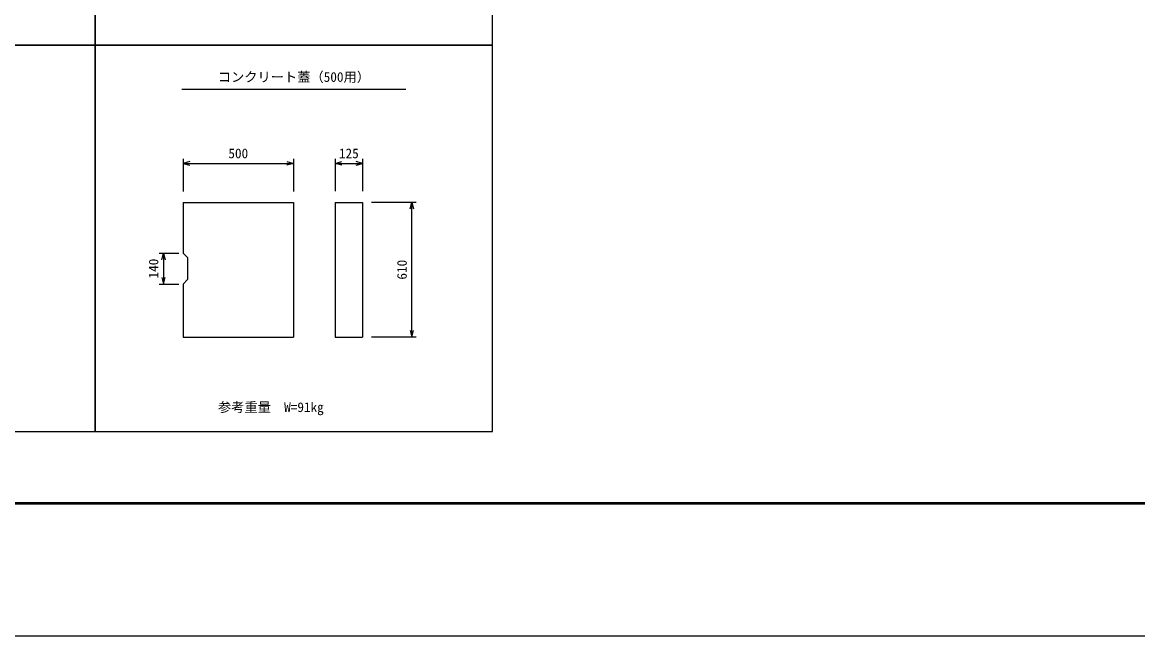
# Model space of a CAD drawing. Units: millimetres, scale not verified. Extents: x -25200 to 25200, y -8910 to 8910.
# Drawn here: x -20115 to -15060, y -8910 to -6132 of the extents above; entities that cross this region are included whole.
import ezdxf
from ezdxf.enums import TextEntityAlignment as Align

# ---------------------------------------------------------------- set-up
doc = ezdxf.new("R2010")
doc.units = ezdxf.units.MM
doc.header["$LTSCALE"] = 30
for name, color, linetype, lineweight in [('0-0_DIM', 7, 'Continuous', 25), ('0-1_Defpoints', 5, 'Continuous', 25), ('0-2_HATCH', 6, 'Continuous', 25), ('0-6_TXT', 7, 'Continuous', 25), ('0-7_WAKU', 3, 'Continuous', 25)]:
    doc.layers.add(name, color=color, linetype=linetype, lineweight=lineweight)
doc.styles.add('ＭＳ ゴシック', font='')
doc.styles.get('ＭＳ ゴシック').set_extended_font_data('MS Gothic')

msp = doc.modelspace()

# ---------------------------------------------------------------- linework, layer by layer
at = {"layer": '0-0_DIM'}
for p, q in [((-19386.04, -6750.78), (-19386.04, -6897.91)), ((-19386.04, -6770.78), (-18886.04, -6770.78)), ((-18886.04, -6750.78), (-18886.04, -6897.91)), ((-18697.44, -6750.78), (-18697.44, -6897.19)), ((-18697.44, -6770.78), (-18572.44, -6770.78)), ((-18572.44, -6750.78), (-18572.44, -6897.19)), ((-18329.36, -6947.31), (-18532.44, -6947.31)), ((-18349.36, -7557.31), (-18349.36, -6947.31)), ((-19495.04, -7177.31), (-19405.04, -7177.31)), ((-19475.04, -7177.31), (-19475.04, -7317.31)), ((-19495.04, -7317.31), (-19405.04, -7317.31)), ((-18329.36, -7557.31), (-18532.44, -7557.31))]:
    msp.add_line(p, q, dxfattribs=at)
for points in [[(-19356.04, -6762.74), (-19386.04, -6770.78), (-19356.04, -6778.82)], [(-18916.04, -6762.74), (-18886.04, -6770.78), (-18916.04, -6778.82)], [(-18667.44, -6778.82), (-18697.44, -6770.78), (-18667.44, -6762.74)], [(-18602.44, -6778.82), (-18572.44, -6770.78), (-18602.44, -6762.74)], [(-18357.4, -6977.31), (-18349.36, -6947.31), (-18341.32, -6977.31)], [(-19483.08, -7207.31), (-19475.04, -7177.31), (-19467, -7207.31)], [(-19483.08, -7287.31), (-19475.04, -7317.31), (-19467, -7287.31)], [(-18357.4, -7527.31), (-18349.36, -7557.31), (-18341.32, -7527.31)]]:
    msp.add_lwpolyline(points, dxfattribs=at)
at = {"layer": '0-1_Defpoints'}
msp.add_lwpolyline([(-25200, -8910), (0, -8910), (0, 8910), (-25200, 8910)], close=True, dxfattribs=at)
at = {"layer": '0-2_HATCH'}
for p, q in [((-19386.04, -6947.31), (-19386.04, -7177.31)), ((-18697.44, -6947.31), (-18697.44, -7557.31)), ((-18697.44, -6947.31), (-18572.44, -6947.31)), ((-18572.44, -6947.31), (-18572.44, -7557.31)), ((-19386.04, -7177.31), (-19366.04, -7197.31)), ((-19366.04, -7197.31), (-19366.04, -7297.31)), ((-19366.04, -7297.31), (-19386.04, -7317.31)), ((-19386.04, -7317.31), (-19386.04, -7557.31)), ((-19386.04, -7557.31), (-18886.04, -7557.31)), ((-18697.44, -7557.31), (-18572.44, -7557.31))]:
    msp.add_line(p, q, dxfattribs=at)
msp.add_lwpolyline([(-19386.04, -6947.31), (-18886.04, -6947.31), (-18886.04, -7557.31)], dxfattribs=at)
at = {"layer": '0-6_TXT'}
msp.add_line((-19391.44, -6434.72), (-18376.49, -6434.72), dxfattribs=at)
for points in [[(-21583.96, -6234.72), (-19783.96, -6234.72), (-19783.96, -3384.72), (-21583.96, -3384.72)], [(-19783.96, -6234.72), (-17983.96, -6234.72), (-17983.96, -3384.72), (-19783.96, -3384.72)], [(-21583.96, -7984.72), (-19783.96, -7984.72), (-19783.96, -6234.72), (-21583.96, -6234.72)], [(-19783.96, -7984.72), (-17983.96, -7984.72), (-17983.96, -6234.72), (-19783.96, -6234.72)]]:
    msp.add_lwpolyline(points, close=True, dxfattribs=at)
at = {"layer": '0-7_WAKU', "lineweight": 50}
msp.add_lwpolyline([(-24600, -8310), (-600, -8310), (-600, 8310), (-24600, 8310)], close=True, dxfattribs=at)

# ---------------------------------------------------------------- texts
at = {"layer": '0-0_DIM', "style": 'ＭＳ ゴシック'}
for s, p in [('500', (-19181.04, -6760.78)), ('125', (-18679.94, -6760.78)), ('参考重量\u3000W=91kg', (-19228.31, -7910.37))]:
    msp.add_text(s, height=43.99, dxfattribs=at).set_placement(p, align=Align.BOTTOM_LEFT)
for s, p in [('140', (-19485.04, -7292.31)), ('610', (-18359.36, -7297.31))]:
    msp.add_text(s, height=43.99, rotation=90, dxfattribs=at).set_placement(p, align=Align.BOTTOM_LEFT)
at = {"layer": '0-6_TXT', "style": 'ＭＳ ゴシック'}
msp.add_text('コンクリート蓋（500用）', height=43.99, dxfattribs=at).set_placement((-19228.96, -6414.72), align=Align.BOTTOM_LEFT)

doc.saveas('drawing.dxf')
